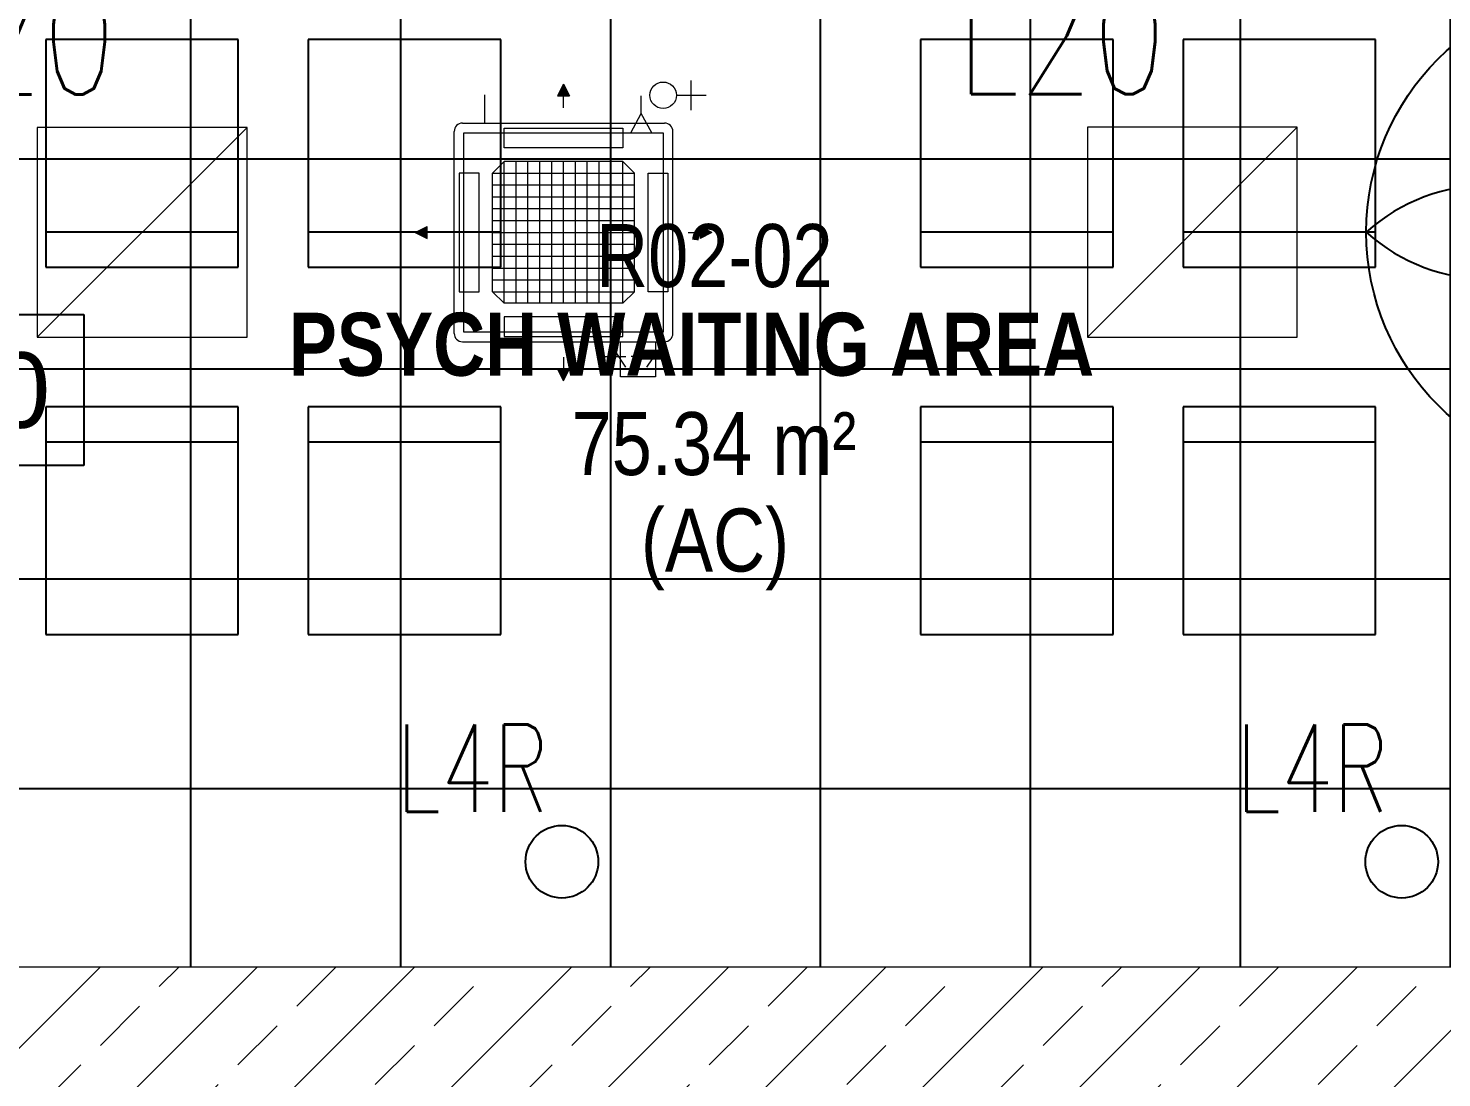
# Model space of a CAD drawing. Header units: millimetres. Extents: x -92759 to 184353, y -15225 to 86714.
# Drawn here: x 66376 to 70415, y 18386 to 21386 of the extents above; entities that cross this region are included whole.
import ezdxf

# ---------------------------------------------------------------- set-up
doc = ezdxf.new("R2010")
doc.units = ezdxf.units.MM
for name, color, linetype in [('0-1', 9, 'Continuous'), ('A-_ROOMNAME_A', 8, 'Continuous'), ('A-PATT-CONC', 8, 'Continuous'), ('E-_LIGT----_E-', 3, 'Continuous'), ('E-FAN----E', 1, 'Continuous'), ('E-legend', 1, 'Continuous'), ('E-LIGHT----E', 1, 'Continuous'), ('HF Text', 7, 'Continuous'), ('M-_SANIFIXR_E', 9, 'Continuous'), ('M-ACMV_FCU', 5, 'Continuous'), ('PDF_M-_ACON----_E-N', 7, 'Continuous')]:
    doc.layers.add(name, color=color, linetype=linetype)
for name, color, linetype, lineweight in [('A--', 134, '500-1-RP', 25), ('HFI 9MM FPB', 94, 'Continuous', 5), ('M-ACMV_CDP', 190, 'DRAIN_PIPE', 25), ('M-ACMV_FCU-1', 86, 'Continuous', 9), ('M-ACMV_FCU-2', 86, 'Continuous', 9), ('M-ACMV_PWR', 1, 'REFRIGERANT', 25), ('M-ACMV_REF_PIPE', 134, '500-1-RP', 25), ('M-ACMV_VCD', 7, 'Continuous', 25)]:
    doc.layers.add(name, color=color, linetype=linetype, lineweight=lineweight)
doc.layers.add('A-_DETA----_E-6', color=7, linetype='Continuous', true_color=0x969696)
doc.styles.add('Arial', font='arial.ttf')
doc.styles.add('Arial Narrow_2', font='ARIALN.TTF', dxfattribs={"height": 225})
doc.styles.add('Arial Narrow_B_1', font='ARIALNB.TTF', dxfattribs={"height": 300})
doc.styles.add('Arial_4', font='arial.ttf', dxfattribs={"height": 1.8})
doc.styles.add('Simplex', font='simplex_.ttf', dxfattribs={"width": 0.7, "height": 450})
doc.styles.get("Standard").update_dxf_attribs({"font": 'arial.ttf'})
doc.linetypes.add('500-1-RP', pattern='A,0.75,-0.5,0.75,-0.5,0.75,-0.5,0.75,-1.7,["RP",Standard,S=1,R=0,X=-1,Y=-0.5],-1.7', length=7.9)
doc.linetypes.add('DRAIN_PIPE', pattern='A,0.5,-0.2,["D",Standard,S=0.1,R=0,X=-0.1,Y=-0.05],-0.25', length=0.95)
doc.linetypes.add('REFRIGERANT', pattern='A,15,-5.08,["R",Standard,S=2.54,R=0,X=-2.54,Y=-1.27],-5.08', length=25.16)

# ---------------------------------------------------------------- blocks, each defined once
blk = doc.blocks.new('1599_FURN_RHH_BLK8 _NEW__2ND STY_dwg-10261561-BLK8_RHH_2ND STOREY PLAN')
at = {"layer": 'A-_DETA----_E-6'}
for p, q in [((-23324.8, -57987.6), (-23874.8, -57987.6)), ((-23874.8, -57987.6), (-23874.8, -58637.6)), ((-23324.8, -58637.6), (-23324.8, -57987.6)), ((-22574.8, -57987.6), (-23124.8, -57987.6)), ((-23124.8, -57987.6), (-23124.8, -58637.6)), ((-22574.8, -58637.6), (-22574.8, -57987.6)), ((-20824.8, -57987.6), (-21374.8, -57987.6)), ((-21374.8, -57987.6), (-21374.8, -58637.6)), ((-20824.8, -58637.6), (-20824.8, -57987.6)), ((-20074.8, -57987.6), (-20624.8, -57987.6)), ((-20624.8, -57987.6), (-20624.8, -58637.6)), ((-20074.8, -58637.6), (-20074.8, -57987.6)), ((-23324.8, -58537.6), (-23874.8, -58537.6)), ((-22574.8, -58537.6), (-23124.8, -58537.6)), ((-20824.8, -58537.6), (-21374.8, -58537.6)), ((-20074.8, -58537.6), (-20624.8, -58537.6)), ((-23874.8, -58637.6), (-23324.8, -58637.6)), ((-23124.8, -58637.6), (-22574.8, -58637.6)), ((-21374.8, -58637.6), (-20824.8, -58637.6)), ((-20624.8, -58637.6), (-20074.8, -58637.6)), ((-23874.8, -59037.6), (-23874.8, -59687.6)), ((-23324.8, -59037.6), (-23874.8, -59037.6)), ((-23324.8, -59687.6), (-23324.8, -59037.6)), ((-23124.8, -59037.6), (-23124.8, -59687.6)), ((-22574.8, -59037.6), (-23124.8, -59037.6)), ((-22574.8, -59687.6), (-22574.8, -59037.6)), ((-21374.8, -59037.6), (-21374.8, -59687.6)), ((-20824.8, -59037.6), (-21374.8, -59037.6)), ((-20824.8, -59687.6), (-20824.8, -59037.6)), ((-20624.8, -59037.6), (-20624.8, -59687.6)), ((-20074.8, -59037.6), (-20624.8, -59037.6)), ((-20074.8, -59687.6), (-20074.8, -59037.6)), ((-23874.8, -59137.6), (-23324.8, -59137.6)), ((-23124.8, -59137.6), (-22574.8, -59137.6)), ((-21374.8, -59137.6), (-20824.8, -59137.6)), ((-20624.8, -59137.6), (-20074.8, -59137.6)), ((-23874.8, -59687.6), (-23324.8, -59687.6)), ((-23124.8, -59687.6), (-22574.8, -59687.6)), ((-21374.8, -59687.6), (-20824.8, -59687.6)), ((-20624.8, -59687.6), (-20074.8, -59687.6))]:
    blk.add_line(p, q, dxfattribs=at)
blk = doc.blocks.new('A$C3019c3af')
at = {"layer": 'A-_DETA----_E-6'}
for p, q in [((-15725, -11387.5), (-16275, -11387.5)), ((-16275, -11387.5), (-16275, -12037.5)), ((-15725, -12037.5), (-15725, -11387.5)), ((-14975, -11387.5), (-15525, -11387.5)), ((-15525, -11387.5), (-15525, -12037.5)), ((-14975, -12037.5), (-14975, -11387.5)), ((-13225, -11387.5), (-13775, -11387.5)), ((-13775, -11387.5), (-13775, -12037.5)), ((-13225, -12037.5), (-13225, -11387.5)), ((-12475, -11387.5), (-13025, -11387.5)), ((-13025, -11387.5), (-13025, -12037.5)), ((-12475, -12037.5), (-12475, -11387.5)), ((-15725, -11937.5), (-16275, -11937.5)), ((-14975, -11937.5), (-15525, -11937.5)), ((-13225, -11937.5), (-13775, -11937.5)), ((-12475, -11937.5), (-13025, -11937.5)), ((-16275, -12037.5), (-15725, -12037.5)), ((-15525, -12037.5), (-14975, -12037.5)), ((-13775, -12037.5), (-13225, -12037.5)), ((-13025, -12037.5), (-12475, -12037.5)), ((-16275, -12437.5), (-16275, -13087.5)), ((-15725, -12437.5), (-16275, -12437.5)), ((-15725, -13087.5), (-15725, -12437.5)), ((-15525, -12437.5), (-15525, -13087.5)), ((-14975, -12437.5), (-15525, -12437.5)), ((-14975, -13087.5), (-14975, -12437.5)), ((-13775, -12437.5), (-13775, -13087.5)), ((-13225, -12437.5), (-13775, -12437.5)), ((-13225, -13087.5), (-13225, -12437.5)), ((-13025, -12437.5), (-13025, -13087.5)), ((-12475, -12437.5), (-13025, -12437.5)), ((-12475, -13087.5), (-12475, -12437.5)), ((-16275, -12537.5), (-15725, -12537.5)), ((-15525, -12537.5), (-14975, -12537.5)), ((-13775, -12537.5), (-13225, -12537.5)), ((-13025, -12537.5), (-12475, -12537.5)), ((-16275, -13087.5), (-15725, -13087.5)), ((-15525, -13087.5), (-14975, -13087.5)), ((-13775, -13087.5), (-13225, -13087.5)), ((-13025, -13087.5), (-12475, -13087.5))]:
    blk.add_line(p, q, dxfattribs=at)
at = {"layer": 'M-_SANIFIXR_E'}
blk.add_blockref('1599_FURN_RHH_BLK8 _NEW__2ND STY_dwg-10261561-BLK8_RHH_2ND STOREY PLAN', (7599.8, 46600.1), dxfattribs=at)
at = {"layer": 'A-_ROOMNAME_A', "char_height": 180, "attachment_point": 1}
for s, insert, width, style in [('R02-02', (-14702.5, -11914.7), 853.797, 'Arial Narrow_2'), ('PSYCH WAITING AREA', (-15580.7, -12168.2), 2982.277, 'Arial Narrow_B_1'), ('75.34 m²', (-14772.2, -12452.2), 1022.152, 'Arial Narrow_2'), ('(AC)', (-14574.2, -12727.9), 541.139, 'Arial Narrow_2')]:
    blk.add_mtext(s, dxfattribs=dict(at, insert=insert, width=width, style=style))
blk = doc.blocks.new('RCP_B8L2')
at = {"layer": 'A-PATT-CONC'}
h = blk.add_hatch(dxfattribs=at)
h.set_pattern_fill('ANSI37', color=256, scale=189, angle=45)
h.set_pattern_definition([(90, (-397018.07, -198014.8), (-600.075, 0), []), (180, (-397018.07, -198014.8), (-6e-14, -600.075), [])])
h.paths.add_polyline_path([(-397018.6, -198014.8), (-397018.1, -200414.8), (-392218.1, -200414.8), (-392218.6, -201614.8), (-380218.1, -201614.8), (-380218.1, -196814.8), (-378418.6, -196814.8), (-378418.6, -194411.1), (-385018.1, -194411.1), (-385018.1, -198014.8)])
at = {"layer": 'HFI 9MM FPB'}
h = blk.add_hatch(dxfattribs=at)
h.set_pattern_fill('ANSI33', color=256, scale=50)
h.set_pattern_definition([(45, (-381589.02, -647239), (-224.5064, 224.5064), []), (45, (-381364.5, -647239), (-224.5064, 224.5064), [158.75, -79.375])])
h.paths.add_polyline_path([(-397618.1, -197577.3), (-385268.1, -197577.3), (-385268.1, -194177.3), (-378029.8, -194177.3), (-378029.8, -197377.3), (-379618.1, -197377.3), (-379618.1, -196977.3), (-380218.1, -196977.3), (-380218.1, -197577.3), (-379543.1, -197577.3), (-379543.1, -202052.3), (-392818.3, -202052.3), (-392818.1, -200852.3), (-397618.1, -200852.3)])
h.paths.add_polyline_path([(-397018.1, -198014.8), (-397018.1, -200414.8), (-392218.1, -200414.8), (-392218.1, -201614.8), (-380218.1, -201614.8), (-380218.1, -196814.8), (-378418.1, -196814.8), (-378418.1, -194414.8), (-384948.8, -194414.8), (-385018.1, -198014.8)], flags=16)
blk.add_lwpolyline([(-397018.1, -198014.8), (-397018.1, -200414.8), (-392218.1, -200414.8), (-392218.1, -201614.8), (-380218.1, -201614.8), (-380218.1, -196814.8), (-378418.1, -196814.8), (-378418.1, -194414.8), (-385018.1, -194414.8), (-385018.1, -198014.8), (-397018.1, -198014.8)], dxfattribs=at)
at = {"layer": 'HF Text', "insert": (-387546, -199858.5), "char_height": 215.85, "width": 1353.585, "attachment_point": 1, "style": 'Arial_4', "bg_fill": 16, "box_fill_scale": 1.5, "bg_fill_color": 256, "bg_fill_transparency": 0}
blk.add_mtext('CH= 2800', dxfattribs=at)
blk = doc.blocks.new('L20')
at = {"layer": 'E-LIGHT----E', "lineweight": 5}
blk.add_line((-300, -300), (300, 300), dxfattribs=at)
blk.add_lwpolyline([(-300, -300), (300, -300), (300, 300), (-300, 300)], close=True, dxfattribs=at)
at = {"layer": 'E-LIGHT----E', "lineweight": 5, "style": 'Simplex', "width": 0.7}
blk.add_text('L20', height=350, dxfattribs=at).set_placement((-673.7, 394.3))
blk = doc.blocks.new('DC FAN')
at = {"layer": 'E-FAN----E', "color": 1}
blk.add_circle((-15.2, 10.5), 700, dxfattribs=at)
for centre, start, end in [((373.9, 360.5), 138.0283, 221.9717), ((-404.3, 360.5), 318.0283, 41.9717), ((-365.2, -378.6), 48.0283, 131.9717), ((334.8, -378.6), 48.0283, 131.9717), ((-365.2, 399.6), 228.0283, 311.9717), ((373.9, -339.5), 138.0283, 221.9717), ((-404.3, -339.5), 318.0283, 41.9717), ((334.8, 399.6), 228.0283, 311.9717)]:
    blk.add_arc(centre, 523.4, start, end, dxfattribs=at)
at = {"layer": 'E-FAN----E', "color": 1, "style": 'Arial'}
blk.add_text('D', height=342.1, dxfattribs=at).set_placement((-757.5, 624.8))
blk = doc.blocks.new('A$C020d881d')
at = {"layer": 'E-legend', "lineweight": 25}
blk.add_circle((818.7, 172), 103.8, dxfattribs=at)
at = {"layer": 'E-legend', "lineweight": 25, "style": 'Simplex', "width": 0.7}
blk.add_text('L4R', height=250, dxfattribs=at).set_placement((345.2, 314.3))
blk = doc.blocks.new('EL_B8_L2_R4')
at = {"layer": 'E-_LIGT----_E-', "ltscale": 0.5}
for p in [(-23218.7, -60509.5), (-20818.7, -60509.5)]:
    blk.add_blockref('A$C020d881d', p, dxfattribs=at)
at = {"layer": 'E-FAN----E', "color": 1, "linetype": 'Continuous'}
blk.add_blockref('DC FAN', (-19386, -58548.3), dxfattribs=at)
at = {"layer": 'E-legend', "color": 0}
for p in [(-23599.2, -58538.2), (-20598.3, -58537.8)]:
    blk.add_blockref('L20', p, dxfattribs=at)
blk = doc.blocks.new('A$C7208cd76')
at = {"layer": 'M-ACMV_FCU', "lineweight": 5}
h = blk.add_hatch(color=256, dxfattribs=at)
h.dxf.hatch_style = 1
h.paths.add_polyline_path([(0, 424.1), (-17, 390.2), (17, 390.2)])
h = blk.add_hatch(color=256, dxfattribs=at)
h.dxf.hatch_style = 1
h.paths.add_polyline_path([(-424.1, 0), (-390.2, -17), (-390.2, 17)])
h = blk.add_hatch(color=256, dxfattribs=at)
h.dxf.hatch_style = 1
h.paths.add_polyline_path([(424.1, 0), (390.2, 17), (390.2, -17)])
h = blk.add_hatch(color=256, dxfattribs=at)
h.dxf.hatch_style = 1
h.paths.add_polyline_path([(0, -424.1), (17, -390.2), (-17, -390.2)])
for p, q in [((0, 424.1), (-17, 390.2)), ((0, 424.1), (17, 390.2)), ((-17, 390.2), (17, 390.2)), ((0, 356.2), (0, 390.2)), ((-312.5, 288.8), (-312.5, -288.8)), ((288.8, 312.5), (-288.8, 312.5)), ((288.9, 312.6), (288.9, 312.6)), ((312.5, 288.8), (312.5, -288.8)), ((312.6, 288.9), (312.6, 288.9)), ((-202.6, 169.6), (-169.6, 202.6)), ((-169.6, 202.6), (169.6, 202.6)), ((-169.6, 202.6), (-169.6, -202.6)), ((-135.7, 202.6), (-135.7, -202.6)), ((-101.8, 202.6), (-101.8, -202.6)), ((-67.9, 202.6), (-67.9, -202.6)), ((-33.9, 202.6), (-33.9, -202.6)), ((0, 202.6), (0, -202.6)), ((33.9, 202.6), (33.9, -202.6)), ((67.9, 202.6), (67.9, -202.6)), ((101.8, 202.6), (101.8, -202.6)), ((135.7, 202.6), (135.7, -202.6)), ((169.6, 202.6), (202.6, 169.6)), ((169.6, 202.6), (169.6, -202.6)), ((-202.6, 169.6), (-202.6, -169.6)), ((202.6, 169.6), (-202.6, 169.6)), ((202.6, 169.6), (202.6, -169.6)), ((202.6, 135.7), (-202.6, 135.7)), ((202.6, 101.8), (-202.6, 101.8)), ((202.6, 67.9), (-202.6, 67.9)), ((-424.1, 0), (-390.2, 17)), ((-424.1, 0), (-390.2, -17)), ((-390.2, -17), (-390.2, 17)), ((-356.2, 0), (-390.2, 0)), ((202.6, 33.9), (-202.6, 33.9)), ((202.6, 0), (-202.6, 0)), ((356.2, 0), (390.2, 0)), ((390.2, 17), (390.2, -17)), ((424.1, 0), (390.2, 17)), ((424.1, 0), (390.2, -17)), ((202.6, -33.9), (-202.6, -33.9)), ((202.6, -67.9), (-202.6, -67.9)), ((202.6, -101.8), (-202.6, -101.8)), ((202.6, -135.7), (-202.6, -135.7)), ((-169.6, -202.6), (-202.6, -169.6)), ((202.6, -169.6), (-202.6, -169.6)), ((169.6, -202.6), (202.6, -169.6)), ((-169.6, -202.6), (169.6, -202.6)), ((288.8, -312.5), (-288.8, -312.5)), ((0, -356.2), (0, -390.2)), ((17, -390.2), (-17, -390.2)), ((0, -424.1), (-17, -390.2)), ((0, -424.1), (17, -390.2))]:
    blk.add_line(p, q, dxfattribs=at)
for points in [[(285, 285), (285, -285), (-285, -285), (-285, 285)], [(-169.6, 241.6), (169.6, 241.6), (169.6, 297.9), (-169.6, 297.9)], [(-241.6, 169.6), (-241.6, -169.6), (-297.9, -169.6), (-297.9, 169.6)], [(241.6, 169.6), (241.6, -169.6), (297.9, -169.6), (297.9, 169.6)], [(-169.6, -241.6), (169.6, -241.6), (169.6, -297.9), (-169.6, -297.9)]]:
    blk.add_lwpolyline(points, close=True, dxfattribs=at)
for centre, start, end in [((-288.8, 288.8), 90, 180), ((288.8, 288.8), 0, 90), ((-288.8, -288.8), 180, 270), ((288.8, -288.8), 270, 0)]:
    blk.add_arc(centre, 23.7, start, end, dxfattribs=at)
blk = doc.blocks.new('A$C49267d6b')
at = {"layer": 'PDF_M-_ACON----_E-N', "lineweight": 0}
for p, q in [((0, 127), (0, 76.2)), ((-25.4, 76.2), (12.7, 101.6)), ((0, 63.5), (0, 38.1)), ((-25.4, 25.4), (12.7, 0)), ((0, -25.4), (0, 25.4))]:
    blk.add_line(p, q, dxfattribs=at)
blk = doc.blocks.new('A$C81577ca4')
at = {"layer": 'A--', "lineweight": 0, "ltscale": 0.75}
for p, q in [((19, -95), (-36, -125)), ((-36, -125), (-86, -125)), ((19, -155), (-36, -125))]:
    blk.add_line(p, q, dxfattribs=at)
blk = doc.blocks.new('SSO')
at = {"layer": 'M-ACMV_PWR', "linetype": 'ByBlock', "lineweight": 5}
for p, q in [((1064770.3, 20778.3), (1064770.3, 20878.3)), ((1064820.3, 20828.3), (1064720.3, 20828.3))]:
    blk.add_line(p, q, dxfattribs=at)
blk.add_circle((1064770.3, 20733.6), 44.6, dxfattribs=at)
blk.add_circle((1064770.3, 20733.6), 44.6, dxfattribs=at)
blk = doc.blocks.new('FCU-2_mini cassette')
at = {"layer": 'M-ACMV_CDP', "lineweight": 5}
blk.add_line((240311.9, -39528.1), (240311.9, -39608.6), dxfattribs=at)
at = {"layer": 'M-ACMV_VCD', "lineweight": 5}
blk.add_lwpolyline([(239824.1, -38903.1), (239824.1, -38803.1), (239924.1, -38803.1), (239924.1, -38903.1)], close=True, dxfattribs=at)
at = {"layer": 'M-ACMV_FCU', "lineweight": 5}
blk.add_blockref('A$C7208cd76', (240087.3, -39215.6), dxfattribs=at)
at = {"layer": 'M-ACMV_PWR', "color": 1, "linetype": 'ByBlock', "lineweight": 5, "xscale": 0.8500000000000222, "yscale": 0.8500000000000222, "zscale": 0.8500000000000222, "rotation": 90}
blk.add_blockref('SSO', (257426.2, -944662.3), dxfattribs=at)
at = {"layer": 'M-ACMV_REF_PIPE', "lineweight": 5, "rotation": 90}
blk.add_blockref('A$C81577ca4', (239740.3, -39519.6), dxfattribs=at)
at = {"layer": 'M-ACMV_VCD', "lineweight": 5, "xscale": -1.181061443391948, "yscale": 1.181061443391948, "zscale": 1.181061443391948, "rotation": 90}
blk.add_blockref('A$C49267d6b', (239939.1, -38860.6), dxfattribs=at)
blk = doc.blocks.new('ACMV_B8_L2')
at = {"layer": 'M-ACMV_FCU-2', "rotation": 180}
blk.add_blockref('FCU-2_mini cassette', (368656.7, -124128.8), dxfattribs=at)

msp = doc.modelspace()

# ---------------------------------------------------------------- block references
at = {"layer": '0-1'}
msp.add_blockref('A$C3019c3af', (82701.1, 32741.2), dxfattribs=at)
at = {"layer": 'A-PATT-CONC'}
msp.add_blockref('RCP_B8L2', (452619.1, 220318.5), dxfattribs=at)
at = {"layer": 'E-legend', "color": 7}
msp.add_blockref('EL_B8_L2_R4', (90301.1, 79341.2), dxfattribs=at)
at = {"layer": 'M-ACMV_FCU-1'}
msp.add_blockref('ACMV_B8_L2', (-60663.6, 105715.9), dxfattribs=at)

doc.saveas('drawing.dxf')
